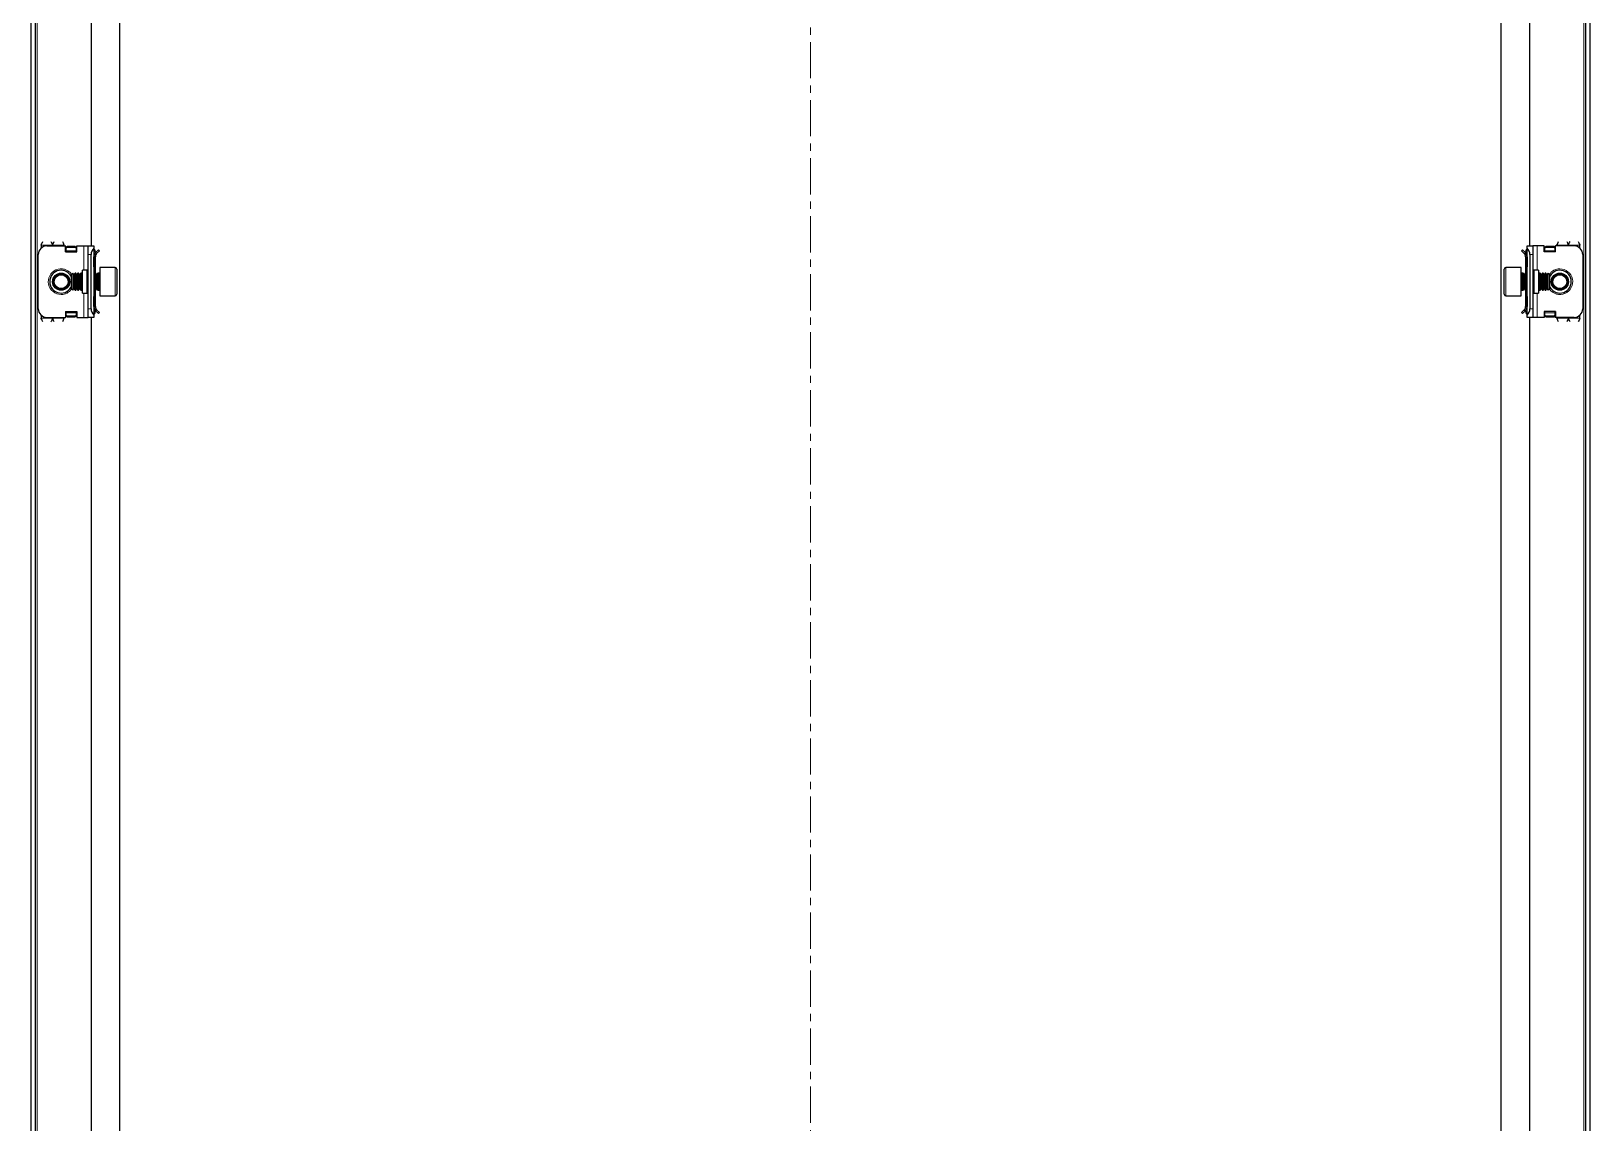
# Model space of a CAD drawing. Header units: millimetres. Extents: x -4 to 1444, y -624 to 1170.
# Drawn here: x 898 to 1444, y 289 to 672 of the extents above; entities that cross this region are included whole.
import ezdxf

# ---------------------------------------------------------------- set-up
doc = ezdxf.new("R2010")
doc.units = ezdxf.units.MM
doc.linetypes.add('CENTERX2', pattern=[20.32, 12.7, -2.54, 2.54, -2.54])
doc.layers.add('FORMAT', color=7, linetype='Continuous')

msp = doc.modelspace()

# ---------------------------------------------------------------- linework, layer by layer
at = {"color": 7, "linetype": 'Continuous', "lineweight": 25}
for p, q in [((897.62, -509.21), (897.62, 1051.79)), ((899.12, -509.21), (899.12, 1051.79)), ((1442.12, 1051.79), (1442.12, -509.21)), ((1443.62, 1051.79), (1443.62, -509.21)), ((928.62, 1020.79), (928.62, -478.21)), ((1412.62, -478.21), (1412.62, 1020.79)), ((918.62, 971.29), (918.62, 596.29)), ((1422.62, 596.29), (1422.62, 971.29)), ((901.12, 596.54), (901.12, 595.52)), ((903.12, 596.29), (909.62, 596.29)), ((909.12, 596.54), (909.12, 596.29)), ((909.62, 594.29), (909.62, 596.29)), ((909.82, 596.17), (909.62, 596.17)), ((909.82, 594.29), (909.82, 596.17)), ((909.87, 595.91), (910.37, 596.26)), ((910.37, 595.91), (909.87, 595.55)), ((909.87, 595.55), (909.87, 595.91)), ((909.87, 594.64), (909.87, 595.55)), ((910.37, 596.26), (910.37, 595.91)), ((910.37, 596.26), (912.87, 596.26)), ((910.37, 595.91), (912.87, 595.91)), ((912.87, 595.91), (912.87, 596.26)), ((912.87, 596.26), (913.37, 595.91)), ((913.37, 595.55), (912.87, 595.91)), ((913.37, 595.91), (913.37, 595.55)), ((913.37, 595.55), (913.37, 594.64)), ((913.62, 594.29), (913.62, 596.29)), ((913.62, 596.29), (916.12, 596.29)), ((916.12, 596.29), (917.62, 596.29)), ((917.62, 596.29), (919.62, 596.29)), ((917.62, 593.29), (917.62, 596.29)), ((919.62, 596.29), (919.62, 595.52)), ((919.62, 595.52), (919.62, 572.05)), ((919.62, 595.2), (919.83, 594.99)), ((1421.42, 594.99), (1421.62, 595.2)), ((1421.62, 596.29), (1423.62, 596.29)), ((1421.62, 595.52), (1421.62, 596.29)), ((1421.62, 572.05), (1421.62, 595.52)), ((1423.62, 596.29), (1423.62, 593.29)), ((1425.12, 596.29), (1423.62, 596.29)), ((1427.62, 596.29), (1425.12, 596.29)), ((1427.62, 594.29), (1427.62, 596.29)), ((1427.87, 595.91), (1428.37, 596.26)), ((1428.37, 595.91), (1427.87, 595.55)), ((1427.87, 595.55), (1427.87, 595.91)), ((1427.87, 594.64), (1427.87, 595.55)), ((1428.37, 596.26), (1428.37, 595.91)), ((1428.37, 596.26), (1430.87, 596.26)), ((1428.37, 595.91), (1430.87, 595.91)), ((1430.87, 595.91), (1430.87, 596.26)), ((1430.87, 596.26), (1431.37, 595.91)), ((1431.37, 595.55), (1430.87, 595.91)), ((1431.37, 595.91), (1431.37, 595.55)), ((1431.37, 595.55), (1431.37, 594.64)), ((1431.42, 596.17), (1431.42, 594.29)), ((1431.62, 596.17), (1431.42, 596.17)), ((1431.62, 594.29), (1431.62, 596.29)), ((1438.12, 596.29), (1431.62, 596.29)), ((1432.12, 596.29), (1432.12, 596.54)), ((1440.12, 595.52), (1440.12, 596.54)), ((900.12, 574.29), (900.12, 593.29)), ((909.62, 594.29), (913.62, 594.29)), ((909.87, 594.29), (909.87, 594.64)), ((913.37, 594.64), (913.37, 594.29)), ((917.62, 574.29), (917.62, 593.29)), ((918.62, 574.29), (918.62, 593.29)), ((920.12, 592.54), (919.62, 592.54)), ((919.62, 589.04), (919.62, 592.54)), ((920.12, 594.29), (920.12, 593.83)), ((920.12, 589.04), (920.12, 592.54)), ((920.21, 593.95), (921.18, 594.92)), ((920.56, 593.6), (920.21, 593.95)), ((920.56, 593.6), (921.54, 594.57)), ((921.18, 594.92), (921.54, 594.57)), ((1420.06, 594.92), (1419.71, 594.57)), ((1420.68, 593.6), (1419.71, 594.57)), ((1421.04, 593.95), (1420.06, 594.92)), ((1420.68, 593.6), (1421.04, 593.95)), ((1421.12, 594.29), (1421.12, 593.89)), ((1421.12, 592.54), (1421.62, 592.54)), ((1421.12, 592.54), (1421.12, 589.04)), ((1421.62, 592.54), (1421.62, 589.04)), ((1422.62, 593.29), (1422.62, 574.29)), ((1423.62, 593.29), (1423.62, 574.29)), ((1431.62, 594.29), (1427.62, 594.29)), ((1427.87, 594.29), (1427.87, 594.64)), ((1431.37, 594.64), (1431.37, 594.29)), ((1441.12, 593.29), (1441.12, 574.29)), ((912.18, 586.79), (911.62, 586.23)), ((911.62, 586.23), (911.62, 582.47)), ((912.24, 586.79), (912.18, 586.79)), ((912.18, 586.79), (912.18, 582.17)), ((912.62, 586.23), (912.24, 586.79)), ((912.24, 586.79), (912.24, 586.31)), ((912.24, 586.31), (912.24, 580.79)), ((913.01, 586.79), (912.62, 586.23)), ((912.62, 586.23), (912.62, 585.85)), ((912.62, 585.85), (912.62, 581.34)), ((913.24, 586.79), (913.01, 586.79)), ((913.01, 586.79), (913.01, 586.31)), ((913.01, 586.31), (913.01, 580.79)), ((913.62, 586.23), (913.24, 586.79)), ((913.24, 586.79), (913.24, 586.31)), ((913.24, 586.31), (913.24, 580.79)), ((914.01, 586.79), (913.62, 586.23)), ((913.62, 586.23), (913.62, 585.85)), ((913.62, 585.85), (913.62, 581.34)), ((914.24, 586.79), (914.01, 586.79)), ((914.01, 586.79), (914.01, 586.31)), ((914.01, 586.31), (914.01, 580.79)), ((914.62, 586.23), (914.24, 586.79)), ((914.24, 586.79), (914.24, 586.31)), ((914.24, 586.31), (914.24, 580.79)), ((915.01, 586.79), (914.62, 586.23)), ((914.62, 586.23), (914.62, 585.85)), ((914.62, 585.85), (914.62, 581.34)), ((915.24, 586.79), (915.01, 586.79)), ((915.01, 586.79), (915.01, 586.31)), ((915.01, 586.31), (915.01, 580.79)), ((915.62, 586.23), (915.24, 586.79)), ((915.24, 586.79), (915.24, 586.31)), ((915.24, 586.31), (915.24, 580.79)), ((917.12, 587.79), (915.62, 587.79)), ((915.62, 579.79), (915.62, 587.79)), ((920.12, 589.04), (919.62, 589.04)), ((920.01, 586.79), (919.62, 586.23)), ((920.24, 586.79), (920.01, 586.79)), ((920.01, 586.79), (920.01, 586.31)), ((920.01, 586.31), (920.01, 580.79)), ((920.12, 586.79), (920.12, 589.04)), ((920.62, 586.23), (920.24, 586.79)), ((920.24, 586.79), (920.24, 586.31)), ((920.24, 586.31), (920.24, 580.79)), ((921.01, 586.79), (920.62, 586.23)), ((920.62, 586.23), (920.62, 585.85)), ((920.62, 585.85), (920.62, 581.34)), ((921.37, 586.79), (921.01, 586.79)), ((921.01, 586.79), (921.01, 586.31)), ((921.01, 586.31), (921.01, 580.79)), ((927.02, 588.79), (921.62, 588.79)), ((921.62, 588.79), (921.62, 581.09)), ((927.62, 588.19), (927.62, 581.41)), ((1413.62, 579.39), (1413.62, 588.19)), ((1419.62, 588.79), (1414.22, 588.79)), ((1419.62, 578.79), (1419.62, 588.79)), ((1420.24, 586.79), (1419.87, 586.79)), ((1420.62, 586.23), (1420.24, 586.79)), ((1420.24, 586.31), (1420.24, 586.79)), ((1420.24, 580.79), (1420.24, 586.31)), ((1421.01, 586.79), (1420.62, 586.23)), ((1420.62, 585.85), (1420.62, 586.23)), ((1420.62, 581.34), (1420.62, 585.85)), ((1421.24, 586.79), (1421.01, 586.79)), ((1421.01, 586.31), (1421.01, 586.79)), ((1421.01, 580.79), (1421.01, 586.31)), ((1421.62, 589.04), (1421.12, 589.04)), ((1421.12, 589.04), (1421.12, 586.79)), ((1421.62, 586.23), (1421.24, 586.79)), ((1421.24, 586.31), (1421.24, 586.79)), ((1421.24, 580.79), (1421.24, 586.31)), ((1425.62, 587.79), (1424.12, 587.79)), ((1425.62, 587.79), (1425.62, 579.79)), ((1426.01, 586.79), (1425.62, 586.23)), ((1426.24, 586.79), (1426.01, 586.79)), ((1426.01, 586.31), (1426.01, 586.79)), ((1426.01, 580.79), (1426.01, 586.31)), ((1426.62, 586.23), (1426.24, 586.79)), ((1426.24, 586.31), (1426.24, 586.79)), ((1426.24, 580.79), (1426.24, 586.31)), ((1427.01, 586.79), (1426.62, 586.23)), ((1426.62, 585.85), (1426.62, 586.23)), ((1426.62, 581.34), (1426.62, 585.85)), ((1427.24, 586.79), (1427.01, 586.79)), ((1427.01, 586.31), (1427.01, 586.79)), ((1427.01, 580.79), (1427.01, 586.31)), ((1427.62, 586.23), (1427.24, 586.79)), ((1427.24, 586.31), (1427.24, 586.79)), ((1427.24, 580.79), (1427.24, 586.31)), ((1428.01, 586.79), (1427.62, 586.23)), ((1427.62, 585.85), (1427.62, 586.23)), ((1427.62, 581.34), (1427.62, 585.85)), ((1428.24, 586.79), (1428.01, 586.79)), ((1428.01, 586.31), (1428.01, 586.79)), ((1428.01, 580.79), (1428.01, 586.31)), ((1428.62, 586.23), (1428.24, 586.79)), ((1428.24, 586.31), (1428.24, 586.79)), ((1428.24, 580.79), (1428.24, 586.31)), ((1429.01, 586.79), (1428.62, 586.23)), ((1428.62, 585.85), (1428.62, 586.23)), ((1428.62, 581.34), (1428.62, 585.85)), ((1429.07, 586.79), (1429.01, 586.79)), ((1429.01, 586.31), (1429.01, 586.79)), ((1429.01, 580.79), (1429.01, 586.31)), ((1429.62, 586.23), (1429.07, 586.79)), ((1429.07, 580.79), (1429.07, 586.79)), ((1429.62, 581.34), (1429.62, 586.23)), ((911.62, 582.47), (911.62, 581.34)), ((911.62, 581.34), (912.18, 580.79)), ((912.18, 582.17), (912.18, 580.79)), ((912.18, 580.79), (912.24, 580.79)), ((912.24, 580.79), (912.62, 581.34)), ((912.62, 581.34), (913.01, 580.79)), ((913.01, 580.79), (913.24, 580.79)), ((913.24, 580.79), (913.62, 581.34)), ((913.62, 581.34), (914.01, 580.79)), ((914.01, 580.79), (914.24, 580.79)), ((914.24, 580.79), (914.62, 581.34)), ((914.62, 581.34), (915.01, 580.79)), ((915.01, 580.79), (915.24, 580.79)), ((915.24, 580.79), (915.62, 581.34)), ((915.62, 579.79), (917.12, 579.79)), ((919.62, 581.34), (920.01, 580.79)), ((920.01, 580.79), (920.24, 580.79)), ((920.12, 578.54), (920.12, 580.79)), ((920.24, 580.79), (920.62, 581.34)), ((920.62, 581.34), (921.01, 580.79)), ((921.01, 580.79), (921.37, 580.79)), ((921.62, 581.09), (921.62, 578.79)), ((921.62, 578.79), (927.02, 578.79)), ((927.62, 581.41), (927.62, 579.39)), ((1414.22, 578.79), (1419.62, 578.79)), ((1419.87, 580.79), (1420.24, 580.79)), ((1420.24, 580.79), (1420.62, 581.34)), ((1420.62, 581.34), (1421.01, 580.79)), ((1421.01, 580.79), (1421.24, 580.79)), ((1421.12, 580.79), (1421.12, 578.54)), ((1421.24, 580.79), (1421.62, 581.34)), ((1424.12, 579.79), (1425.62, 579.79)), ((1425.62, 581.34), (1426.01, 580.79)), ((1426.01, 580.79), (1426.24, 580.79)), ((1426.24, 580.79), (1426.62, 581.34)), ((1426.62, 581.34), (1427.01, 580.79)), ((1427.01, 580.79), (1427.24, 580.79)), ((1427.24, 580.79), (1427.62, 581.34)), ((1427.62, 581.34), (1428.01, 580.79)), ((1428.01, 580.79), (1428.24, 580.79)), ((1428.24, 580.79), (1428.62, 581.34)), ((1428.62, 581.34), (1429.01, 580.79)), ((1429.01, 580.79), (1429.07, 580.79)), ((1429.07, 580.79), (1429.62, 581.34)), ((917.62, 571.29), (917.62, 574.29)), ((919.62, 578.54), (920.12, 578.54)), ((919.62, 575.04), (919.62, 578.54)), ((920.12, 575.04), (919.62, 575.04)), ((920.12, 575.04), (920.12, 578.54)), ((920.12, 573.29), (920.12, 573.68)), ((920.56, 573.97), (920.21, 573.62)), ((920.21, 573.62), (921.18, 572.65)), ((920.56, 573.97), (921.54, 573)), ((1420.68, 573.97), (1419.71, 573)), ((1421.04, 573.62), (1420.06, 572.65)), ((1420.68, 573.97), (1421.04, 573.62)), ((1421.12, 578.54), (1421.62, 578.54)), ((1421.12, 578.54), (1421.12, 575.04)), ((1421.12, 575.04), (1421.62, 575.04)), ((1421.12, 573.29), (1421.12, 573.75)), ((1421.62, 578.54), (1421.62, 575.04)), ((1423.62, 574.29), (1423.62, 571.29)), ((901.12, 572.05), (901.12, 571.04)), ((903.12, 571.29), (909.62, 571.29)), ((909.12, 571.29), (909.12, 571.04)), ((909.62, 573.29), (909.62, 571.29)), ((909.62, 573.29), (913.62, 573.29)), ((909.62, 571.4), (909.82, 571.4)), ((909.82, 571.4), (909.82, 573.29)), ((909.87, 572.93), (909.87, 573.29)), ((909.87, 572.02), (909.87, 572.93)), ((909.87, 571.66), (909.87, 572.02)), ((909.87, 572.02), (910.37, 571.66)), ((910.37, 571.31), (909.87, 571.66)), ((910.37, 571.66), (910.37, 571.31)), ((912.87, 571.66), (910.37, 571.66)), ((912.87, 571.31), (910.37, 571.31)), ((912.87, 571.66), (913.37, 572.02)), ((912.87, 571.31), (912.87, 571.66)), ((913.37, 571.66), (912.87, 571.31)), ((913.37, 573.29), (913.37, 572.93)), ((913.37, 572.93), (913.37, 572.02)), ((913.37, 572.02), (913.37, 571.66)), ((913.62, 573.29), (913.62, 571.29)), ((913.62, 571.29), (916.12, 571.29)), ((916.12, 571.29), (917.62, 571.29)), ((919.62, 571.29), (917.62, 571.29)), ((918.62, 571.29), (918.62, -28.71)), ((919.83, 572.58), (919.62, 572.37)), ((919.62, 572.05), (919.62, 571.29)), ((921.18, 572.65), (921.54, 573)), ((1420.06, 572.65), (1419.71, 573)), ((1421.62, 572.37), (1421.42, 572.58)), ((1421.62, 571.29), (1421.62, 572.05)), ((1423.62, 571.29), (1421.62, 571.29)), ((1422.62, -28.71), (1422.62, 571.29)), ((1425.12, 571.29), (1423.62, 571.29)), ((1427.62, 571.29), (1425.12, 571.29)), ((1431.62, 573.29), (1427.62, 573.29)), ((1427.62, 573.29), (1427.62, 571.29)), ((1427.87, 572.93), (1427.87, 573.29)), ((1427.87, 572.02), (1427.87, 572.93)), ((1427.87, 572.02), (1428.37, 571.66)), ((1427.87, 571.66), (1427.87, 572.02)), ((1428.37, 571.31), (1427.87, 571.66)), ((1430.87, 571.66), (1428.37, 571.66)), ((1428.37, 571.66), (1428.37, 571.31)), ((1430.87, 571.31), (1428.37, 571.31)), ((1430.87, 571.66), (1431.37, 572.02)), ((1430.87, 571.31), (1430.87, 571.66)), ((1431.37, 571.66), (1430.87, 571.31)), ((1431.37, 573.29), (1431.37, 572.93)), ((1431.37, 572.93), (1431.37, 572.02)), ((1431.37, 572.02), (1431.37, 571.66)), ((1431.42, 573.29), (1431.42, 571.4)), ((1431.42, 571.4), (1431.62, 571.4)), ((1431.62, 573.29), (1431.62, 571.29)), ((1438.12, 571.29), (1431.62, 571.29)), ((1432.12, 571.04), (1432.12, 571.29)), ((1440.12, 571.04), (1440.12, 572.05))]:
    msp.add_line(p, q, dxfattribs=at)
at = {"color": 8, "linetype": 'Continuous', "lineweight": 18}
for p, q in [((899.72, -507.11), (899.72, 1049.69)), ((1441.52, 1049.69), (1441.52, -507.11)), ((901.12, 596.54), (905.12, 596.54)), ((905.12, 596.54), (909.12, 596.54)), ((916.12, 587.79), (916.12, 596.29)), ((1425.12, 596.29), (1425.12, 587.79)), ((1432.12, 596.54), (1436.12, 596.54)), ((1440.12, 596.54), (1436.12, 596.54)), ((913.37, 594.64), (909.87, 594.64)), ((918.62, 593.29), (917.62, 593.29)), ((919.62, 594.79), (919.83, 594.99)), ((919.62, 594.29), (920.12, 594.29)), ((1421.62, 594.29), (1421.12, 594.29)), ((1421.62, 594.79), (1421.42, 594.99)), ((1423.62, 593.29), (1422.62, 593.29)), ((1431.37, 594.64), (1427.87, 594.64)), ((917.12, 579.79), (917.12, 587.79)), ((921.37, 580.79), (921.37, 586.79)), ((927.02, 581.09), (927.02, 588.79)), ((1414.22, 588.79), (1414.22, 578.79)), ((1419.87, 586.79), (1419.87, 582.17)), ((1424.12, 587.79), (1424.12, 579.79)), ((916.12, 571.29), (916.12, 579.79)), ((927.02, 578.79), (927.02, 581.09)), ((1419.87, 582.17), (1419.87, 580.79)), ((1425.12, 579.79), (1425.12, 571.29)), ((917.62, 574.29), (918.62, 574.29)), ((1422.62, 574.29), (1423.62, 574.29)), ((901.12, 571.04), (905.12, 571.04)), ((909.12, 571.04), (905.12, 571.04)), ((909.87, 572.93), (913.37, 572.93)), ((919.62, 573.29), (920.12, 573.29)), ((919.62, 572.79), (919.83, 572.58)), ((1421.62, 573.29), (1421.12, 573.29)), ((1421.62, 572.79), (1421.42, 572.58)), ((1427.87, 572.93), (1431.37, 572.93)), ((1436.12, 571.04), (1432.12, 571.04)), ((1440.12, 571.04), (1436.12, 571.04))]:
    msp.add_line(p, q, dxfattribs=at)
at = {"color": 7, "linetype": 'Continuous', "lineweight": 25}
for centre, radius in [((908.12, 583.79), 3), ((908.12, 583.79), 2.76), ((908.12, 583.79), 2.45), ((1433.12, 583.79), 3), ((1433.12, 583.79), 2.76), ((1433.12, 583.79), 2.45)]:
    msp.add_circle(centre, radius, dxfattribs=at)
for centre, radius, start, end in [((903.12, 593.29), 3, 90, 180), ((921.62, 593.29), 3, 131.8103, 180), ((1419.62, 593.29), 3, 360, 48.1897), ((1438.12, 593.29), 3, 360, 90), ((919.12, 594.29), 1, 360, 45), ((1422.12, 594.29), 1, 135, 180), ((908.12, 583.79), 4, 90, 331.045), ((908.12, 583.79), 4, 28.955, 90), ((917.12, 588.29), 0.5, 270, 0), ((921.37, 587.04), 0.25, 270, 0), ((927.02, 588.19), 0.6, 0, 90), ((1414.22, 588.19), 0.6, 90, 180), ((1419.87, 587.04), 0.25, 180, 270), ((1424.12, 588.29), 0.5, 180, 270), ((1433.12, 583.79), 4, 270, 151.045), ((917.12, 579.29), 0.5, 0, 90), ((921.37, 580.54), 0.25, 360, 90), ((927.02, 579.39), 0.6, 270, 360), ((1414.22, 579.39), 0.6, 180, 270), ((1419.87, 580.54), 0.25, 90, 180), ((1424.12, 579.29), 0.5, 90, 180), ((1433.12, 583.79), 4, 208.955, 270), ((903.12, 574.29), 3, 180, 270), ((921.62, 574.29), 3, 180, 228.1897), ((1419.62, 574.29), 3, 311.8103, 360), ((1438.12, 574.29), 3, 270, 360), ((919.12, 573.29), 1, 315, 360), ((1422.12, 573.29), 1, 180, 225)]:
    msp.add_arc(centre, radius, start, end, dxfattribs=at)
at = {"color": 8, "linetype": 'Continuous', "lineweight": 18}
for centre, start, end in [((908.12, 583.79), 35.4622, 270), ((1433.12, 583.79), 215.4622, 90), ((1433.12, 583.79), 90, 144.5378), ((908.12, 583.79), 270, 324.5378)]:
    msp.add_arc(centre, 4.5, start, end, dxfattribs=at)
at = {"color": 7, "linetype": 'Continuous', "lineweight": 25}
for points, knots in [([(901.12, 596.54), (901.22, 596.78), (901.41, 597.27), (901.6, 597.66), (901.7, 597.86)], [0, 0, 0, 0, 0.502065, 1, 1, 1, 1]), ([(904.55, 597.85), (904.63, 597.69), (904.81, 597.34), (905, 596.86), (905.11, 596.58), (905.12, 596.54)], [0, 0, 0, 0, 0.415483, 0.917152, 1, 1, 1, 1]), ([(905.12, 596.54), (905.22, 596.78), (905.41, 597.27), (905.6, 597.66), (905.7, 597.86)], [0, 0, 0, 0, 0.502065, 1, 1, 1, 1]), ([(908.55, 597.85), (908.63, 597.69), (908.81, 597.34), (909, 596.86), (909.11, 596.58), (909.12, 596.54)], [0, 0, 0, 0, 0.415483, 0.917152, 1, 1, 1, 1]), ([(1432.12, 596.54), (1432.22, 596.78), (1432.41, 597.27), (1432.6, 597.66), (1432.7, 597.86)], [0, 0, 0, 0, 0.502065, 1, 1, 1, 1]), ([(1435.55, 597.85), (1435.63, 597.69), (1435.81, 597.34), (1436, 596.86), (1436.11, 596.58), (1436.12, 596.54)], [0, 0, 0, 0, 0.415483, 0.917152, 1, 1, 1, 1]), ([(1436.12, 596.54), (1436.22, 596.78), (1436.41, 597.27), (1436.6, 597.66), (1436.7, 597.86)], [0, 0, 0, 0, 0.502065, 1, 1, 1, 1]), ([(1439.55, 597.85), (1439.63, 597.69), (1439.81, 597.34), (1440, 596.86), (1440.11, 596.58), (1440.12, 596.54)], [0, 0, 0, 0, 0.415483, 0.917152, 1, 1, 1, 1]), ([(920.21, 593.95), (920.06, 593.76), (919.75, 593.38), (919.63, 592.86), (919.62, 592.58), (919.62, 592.54)], [0, 0, 0, 0, 0.461863, 0.923726, 1, 1, 1, 1]), ([(920.56, 593.6), (920.44, 593.45), (920.26, 593.22), (920.14, 592.84), (920.13, 592.64), (920.12, 592.54)], [0, 0, 0, 0, 0.485042, 0.738404, 1, 1, 1, 1]), ([(1421.12, 592.54), (1421.1, 592.73), (1421.07, 593.02), (1420.89, 593.37), (1420.75, 593.52), (1420.68, 593.6)], [0, 0, 0, 0, 0.485042, 0.738404, 1, 1, 1, 1]), ([(1421.62, 592.54), (1421.6, 592.78), (1421.55, 593.26), (1421.26, 593.72), (1421.07, 593.92), (1421.04, 593.95)], [0, 0, 0, 0, 0.461863, 0.923726, 1, 1, 1, 1]), ([(919.62, 575.04), (919.65, 574.79), (919.7, 574.31), (919.99, 573.85), (920.18, 573.65), (920.21, 573.62)], [0, 0, 0, 0, 0.4618628, 0.9237257, 1, 1, 1, 1]), ([(920.12, 575.04), (920.14, 574.85), (920.18, 574.55), (920.36, 574.2), (920.5, 574.05), (920.56, 573.97)], [0, 0, 0, 0, 0.485042, 0.738404, 1, 1, 1, 1]), ([(1420.68, 573.97), (1420.8, 574.12), (1420.99, 574.35), (1421.11, 574.73), (1421.12, 574.93), (1421.12, 575.04)], [0, 0, 0, 0, 0.4850424, 0.7384039, 1, 1, 1, 1]), ([(1421.04, 573.62), (1421.19, 573.81), (1421.5, 574.19), (1421.62, 574.72), (1421.62, 575), (1421.62, 575.04)], [0, 0, 0, 0, 0.4618628, 0.9237257, 1, 1, 1, 1]), ([(901.7, 569.72), (901.62, 569.88), (901.44, 570.23), (901.25, 570.72), (901.14, 571), (901.12, 571.04)], [0, 0, 0, 0, 0.415483, 0.917152, 1, 1, 1, 1]), ([(905.12, 571.04), (905.03, 570.79), (904.84, 570.3), (904.65, 569.91), (904.55, 569.71)], [0, 0, 0, 0, 0.502065, 1, 1, 1, 1]), ([(905.7, 569.72), (905.62, 569.88), (905.44, 570.23), (905.25, 570.72), (905.14, 571), (905.12, 571.04)], [0, 0, 0, 0, 0.415483, 0.917152, 1, 1, 1, 1]), ([(909.12, 571.04), (909.03, 570.79), (908.84, 570.3), (908.65, 569.91), (908.55, 569.71)], [0, 0, 0, 0, 0.502065, 1, 1, 1, 1]), ([(1432.7, 569.72), (1432.62, 569.88), (1432.44, 570.23), (1432.25, 570.72), (1432.14, 571), (1432.12, 571.04)], [0, 0, 0, 0, 0.415483, 0.917152, 1, 1, 1, 1]), ([(1436.12, 571.04), (1436.03, 570.79), (1435.84, 570.3), (1435.65, 569.91), (1435.55, 569.71)], [0, 0, 0, 0, 0.502065, 1, 1, 1, 1]), ([(1436.7, 569.72), (1436.62, 569.88), (1436.44, 570.23), (1436.25, 570.72), (1436.14, 571), (1436.12, 571.04)], [0, 0, 0, 0, 0.415483, 0.917152, 1, 1, 1, 1]), ([(1440.12, 571.04), (1440.03, 570.79), (1439.84, 570.3), (1439.65, 569.91), (1439.55, 569.71)], [0, 0, 0, 0, 0.502065, 1, 1, 1, 1])]:
    msp.add_open_spline(points, degree=3, knots=knots, dxfattribs=at)
at = {"layer": 'FORMAT', "linetype": 'CENTERX2', "lineweight": 18}
msp.add_line((1170.62, 1053.79), (1170.62, -511.21), dxfattribs=at)

doc.saveas('drawing.dxf')
